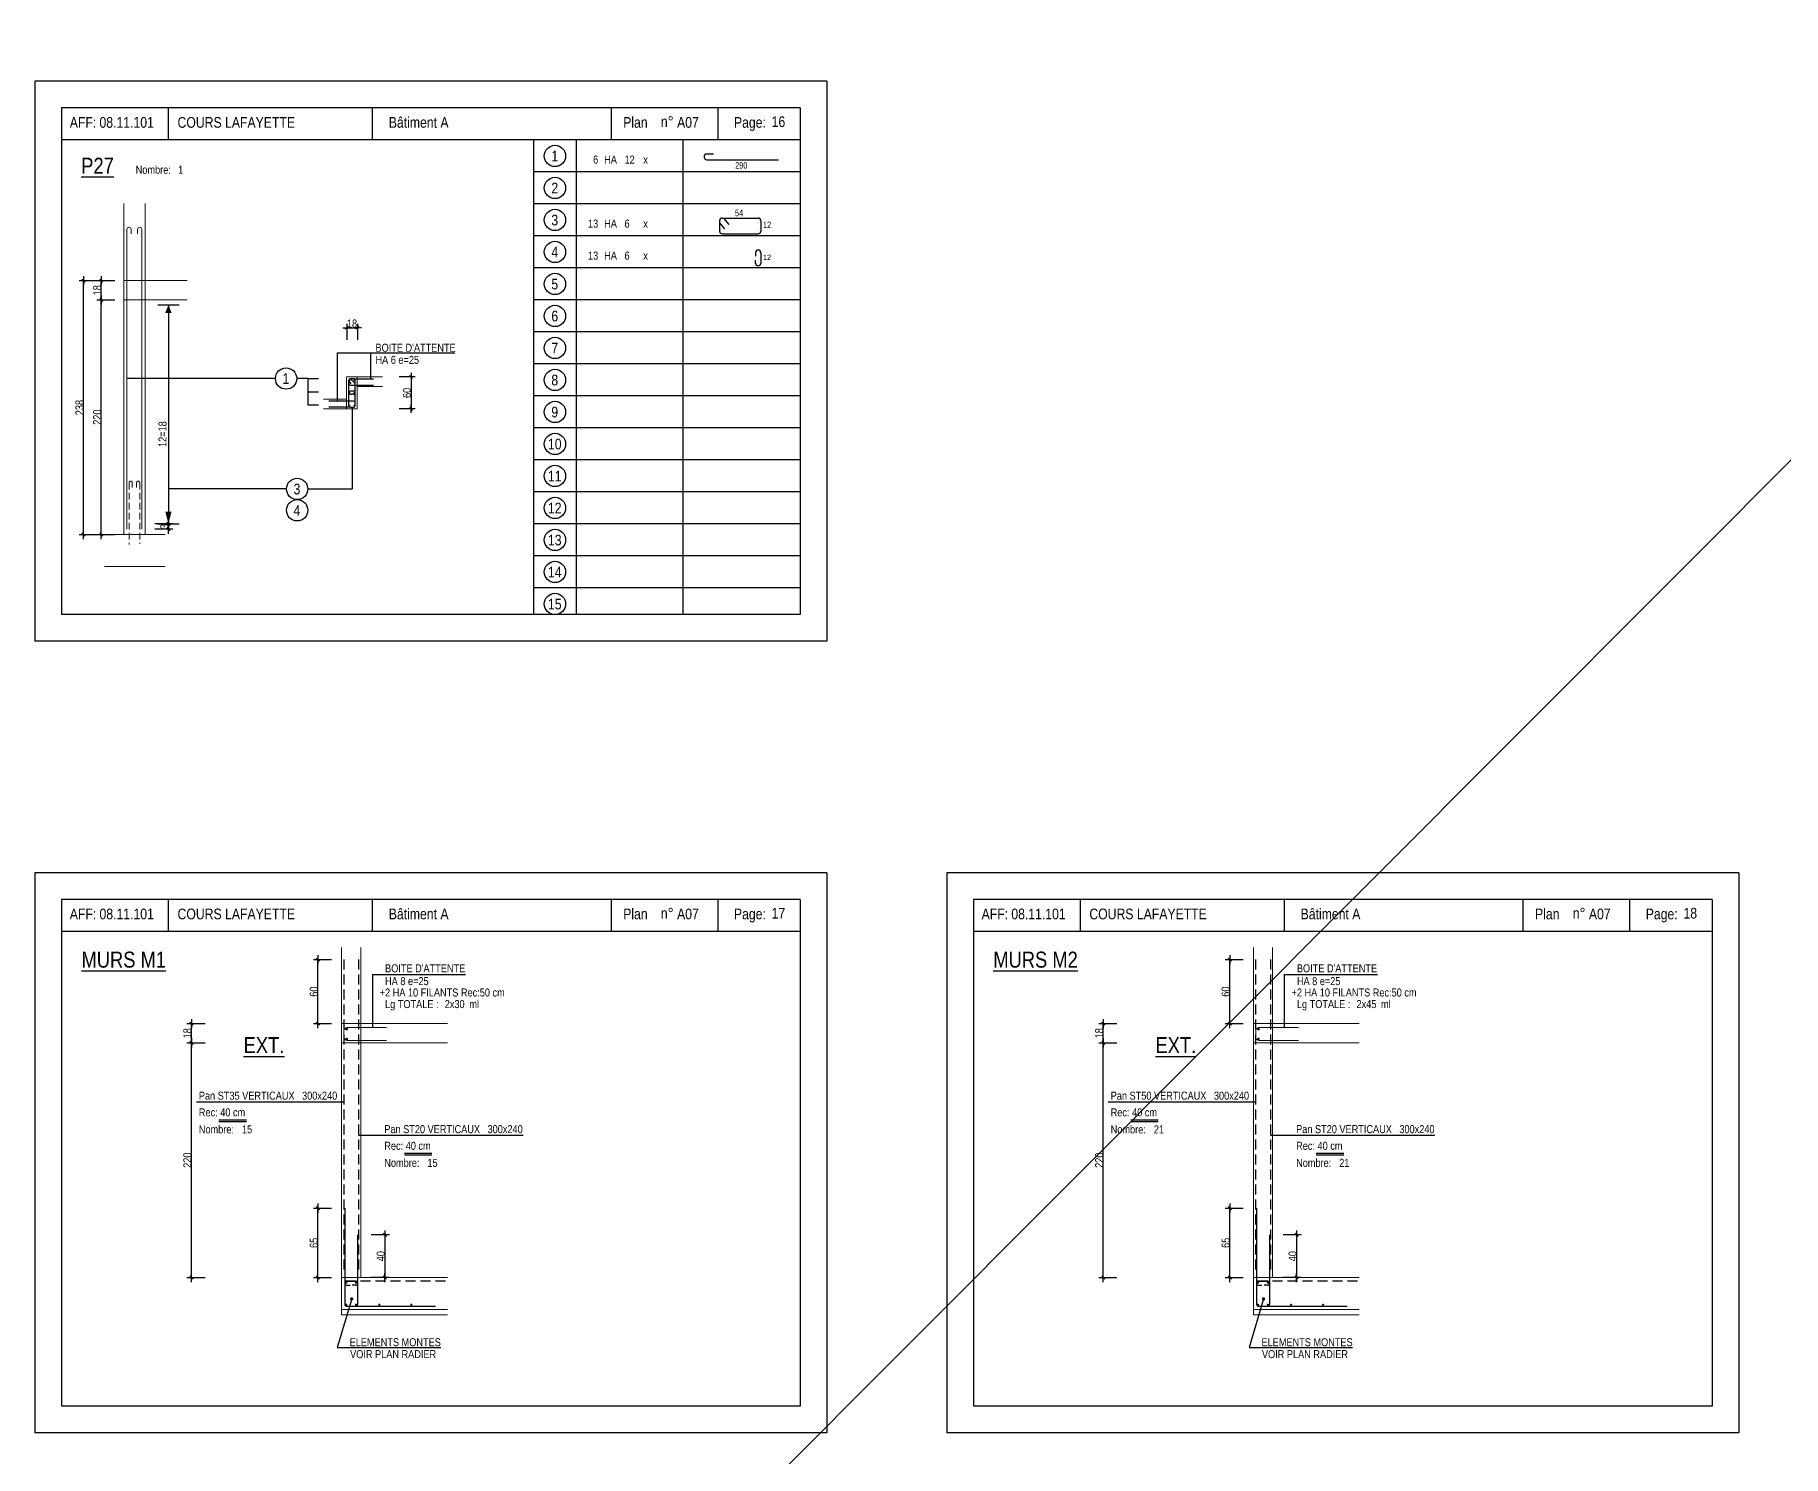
# Model space of a CAD drawing. Header units: metres. Extents: x -9927 to 45032, y -190416 to 12166.
# Drawn here: x -487 to 2791, y -25600 to -22936 of the extents above; entities that cross this region are included whole.
import ezdxf
from ezdxf.enums import TextEntityAlignment as Align

# ---------------------------------------------------------------- set-up
doc = ezdxf.new("R2010")
doc.units = ezdxf.units.M
doc.header["$PDMODE"] = 65
doc.linetypes.add('CACHE2', pattern=[0.1875, 0.125, -0.0625])
for name, color, linetype in [('01_cote_gen', 4, 'Continuous'), ('01_fenetres', 171, 'Continuous'), ('01_linteaux', 3, 'Continuous'), ('01_poch_murs', 251, 'Continuous'), ('01_sem', 42, 'Continuous'), ('01_texte', 230, 'Continuous'), ('AA_COTES', 2, 'Continuous')]:
    doc.layers.add(name, color=color, linetype=linetype)
doc.styles.add('STYLE2', font='ARIALN.TTF')
doc.dimstyles.new('JB25', dxfattribs={"dimscale": 0.1, "dimtxt": 150, "dimasz": 17, "dimexe": 0.1, "dimexo": 0.1, "dimgap": 0.09, "dimtad": 1, "dimdec": 1, "dimlfac": 0.5, "dimdsep": 46, "dimtxsty": 'STYLE2', "dimblk1": 'BOND_G', "dimblk2": 'BOND_D', "dimsah": 1, "dimcen": 1.5, "dimdle": 0.01, "dimse1": 1, "dimse2": 1, "dimclrd": 4, "dimclre": 2, "dimclrt": 5, "dimadec": 0, "dimazin": 0, "dimtfac": 2.333333, "dimtdec": 1, "dimtix": 1, "dimtmove": 2, "dimatfit": 3, "dimldrblk": 'BOND_G', "dimfxl": 1, "dimtolj": 1, "dimtzin": 0, "dimarcsym": 0})
doc.dimstyles.new('JB50', dxfattribs={"dimscale": 0.1, "dimtxt": 150, "dimasz": 15, "dimexe": 0.1, "dimexo": 0.1, "dimgap": 0.09, "dimtad": 1, "dimdec": 1, "dimdsep": 46, "dimtxsty": 'STYLE2', "dimblk1": 'BOND_G', "dimblk2": 'BOND_D', "dimsah": 1, "dimcen": 1.5, "dimdle": 0.01, "dimse1": 1, "dimse2": 1, "dimclrd": 4, "dimclre": 2, "dimclrt": 6, "dimazin": 2, "dimtfac": 2.333333, "dimtdec": 1, "dimtix": 1, "dimtmove": 2, "dimatfit": 3, "dimldrblk": 'BOND_G', "dimfxl": 1, "dimtolj": 1, "dimtzin": 0, "dimarcsym": 0})

# ---------------------------------------------------------------- blocks, each defined once
blk = doc.blocks.new('BOND_G')
at = {"layer": 'AA_COTES', "color": 0}
for p, q in [((5, 0), (-5, 0)), ((1.8, 1.8), (-1.8, -1.8)), ((0, -5), (0, 15))]:
    blk.add_line(p, q, dxfattribs=at)
blk = doc.blocks.new('BOND_D')
at = {"layer": 'AA_COTES', "color": 0}
for p, q in [((5, 0), (-5, 0)), ((-1.8, -1.8), (1.8, 1.8)), ((0, 5), (0, -15))]:
    blk.add_line(p, q, dxfattribs=at)
blk = doc.blocks.new('*D206')
at = {"layer": '01_cote_gen', "color": 4, "linetype": 'Continuous', "lineweight": -2, "transparency": 16777216}
blk.add_line((-395.7, -23870.7), (-395.7, -23398.1), dxfattribs=at)
at = {"layer": 'DEFPOINTS', "color": 0, "linetype": 'Continuous', "lineweight": 0, "transparency": 16777216}
for p in [(-395.7, -23396.4), (-280.6, -23396.4), (-320.6, -23872.4)]:
    blk.add_point(p, dxfattribs=at)
at = {"layer": '01_cote_gen', "color": 4, "linetype": 'Continuous', "lineweight": -2, "transparency": 16777216, "xscale": 1.7, "yscale": 1.7, "zscale": 1.7}
for name, p, rotation in [('BOND_D', (-395.7, -23396.4), 90), ('BOND_G', (-395.7, -23872.4), 270)]:
    blk.add_blockref(name, p, dxfattribs=dict(at, rotation=rotation))
at = {"layer": '01_cote_gen', "color": 5, "linetype": 'Continuous', "lineweight": 0, "transparency": 16777216, "insert": (-403.4, -23634.4), "char_height": 15, "attachment_point": 5, "rotation": 90, "style": 'STYLE2'}
blk.add_mtext('\\A1;238', dxfattribs=at)
blk = doc.blocks.new('*D207')
at = {"layer": '01_cote_gen', "color": 4, "linetype": 'Continuous', "lineweight": -2, "transparency": 16777216}
blk.add_line((-362.5, -23430.7), (-362.5, -23398.1), dxfattribs=at)
at = {"layer": 'DEFPOINTS', "color": 0, "linetype": 'Continuous', "lineweight": 0, "transparency": 16777216}
for p in [(-362.5, -23396.4), (-233.9, -23396.4), (-224.8, -23432.4)]:
    blk.add_point(p, dxfattribs=at)
at = {"layer": '01_cote_gen', "color": 4, "linetype": 'Continuous', "lineweight": -2, "transparency": 16777216, "xscale": 1.7, "yscale": 1.7, "zscale": 1.7}
for name, p, rotation in [('BOND_D', (-362.5, -23396.4), 90), ('BOND_G', (-362.5, -23432.4), 270)]:
    blk.add_blockref(name, p, dxfattribs=dict(at, rotation=rotation))
at = {"layer": '01_cote_gen', "color": 5, "linetype": 'Continuous', "lineweight": 0, "transparency": 16777216, "insert": (-370.2, -23414.4), "char_height": 15, "attachment_point": 5, "rotation": 90, "style": 'STYLE2'}
blk.add_mtext('\\A1;18', dxfattribs=at)
blk = doc.blocks.new('*D208')
at = {"layer": '01_cote_gen', "color": 4, "linetype": 'Continuous', "lineweight": -2, "transparency": 16777216}
blk.add_line((-362.5, -23870.7), (-362.5, -23434.1), dxfattribs=at)
at = {"layer": 'DEFPOINTS', "color": 0, "linetype": 'Continuous', "lineweight": 0, "transparency": 16777216}
for p in [(-362.5, -23432.4), (-354, -23432.4), (-344.4, -23872.4)]:
    blk.add_point(p, dxfattribs=at)
at = {"layer": '01_cote_gen', "color": 4, "linetype": 'Continuous', "lineweight": -2, "transparency": 16777216, "xscale": 1.7, "yscale": 1.7, "zscale": 1.7}
for name, p, rotation in [('BOND_D', (-362.5, -23432.4), 90), ('BOND_G', (-362.5, -23872.4), 270)]:
    blk.add_blockref(name, p, dxfattribs=dict(at, rotation=rotation))
at = {"layer": '01_cote_gen', "color": 5, "linetype": 'Continuous', "lineweight": 0, "transparency": 16777216, "insert": (-370.2, -23652.4), "char_height": 15, "attachment_point": 5, "rotation": 90, "style": 'STYLE2'}
blk.add_mtext('\\A1;220', dxfattribs=at)
blk = doc.blocks.new('*D209')
at = {"layer": '01_cote_gen', "color": 4, "linetype": 'Continuous', "lineweight": -2, "transparency": 16777216}
blk.add_line((-236.7, -23854.1), (-236.7, -23860.7), dxfattribs=at)
at = {"layer": 'DEFPOINTS', "color": 0, "linetype": 'Continuous', "lineweight": 0, "transparency": 16777216}
for p in [(-243.5, -23852.4), (-286.6, -23862.4), (-236.7, -23862.4)]:
    blk.add_point(p, dxfattribs=at)
at = {"layer": '01_cote_gen', "color": 4, "linetype": 'Continuous', "lineweight": -2, "transparency": 16777216, "xscale": 1.7, "yscale": 1.7, "zscale": 1.7}
for name, p, rotation in [('BOND_G', (-236.7, -23852.4), 90), ('BOND_D', (-236.7, -23862.4), 270)]:
    blk.add_blockref(name, p, dxfattribs=dict(at, rotation=rotation))
at = {"layer": '01_cote_gen', "color": 5, "linetype": 'Continuous', "lineweight": 0, "transparency": 16777216, "insert": (-244.4, -23857.4), "char_height": 15, "attachment_point": 5, "rotation": 90, "style": 'STYLE2'}
blk.add_mtext('\\A1;3', dxfattribs=at)
blk = doc.blocks.new('*D210')
at = {"layer": '01_cote_gen', "color": 4, "linetype": 'Continuous', "lineweight": -2, "transparency": 16777216}
blk.add_line((218.3, -23578.4), (218.3, -23635.4), dxfattribs=at)
at = {"layer": 'DEFPOINTS', "color": 0, "linetype": 'Continuous', "lineweight": 0, "transparency": 16777216}
for p in [(117.5, -23576.9), (117.5, -23636.9), (218.3, -23636.9)]:
    blk.add_point(p, dxfattribs=at)
at = {"layer": '01_cote_gen', "color": 4, "linetype": 'Continuous', "lineweight": -2, "transparency": 16777216, "xscale": 1.5, "yscale": 1.5, "zscale": 1.5}
for name, p, rotation in [('BOND_G', (218.3, -23576.9), 90), ('BOND_D', (218.3, -23636.9), 270)]:
    blk.add_blockref(name, p, dxfattribs=dict(at, rotation=rotation))
at = {"layer": '01_cote_gen', "color": 6, "linetype": 'Continuous', "lineweight": 0, "transparency": 16777216, "insert": (210.6, -23606.9), "char_height": 15, "attachment_point": 5, "rotation": 90, "style": 'STYLE2'}
blk.add_mtext('\\A1;60', dxfattribs=at)
blk = doc.blocks.new('*D211')
at = {"layer": '01_cote_gen', "color": 4, "linetype": 'Continuous', "lineweight": -2, "transparency": 16777216}
blk.add_line((99, -23484.6), (116, -23484.6), dxfattribs=at)
at = {"layer": 'DEFPOINTS', "color": 0, "linetype": 'Continuous', "lineweight": 0, "transparency": 16777216}
for p in [(117.5, -23484.6), (97.5, -23538.5), (117.5, -23538.5)]:
    blk.add_point(p, dxfattribs=at)
at = {"layer": '01_cote_gen', "color": 4, "linetype": 'Continuous', "lineweight": -2, "transparency": 16777216, "xscale": 1.5, "yscale": 1.5, "zscale": 1.5, "rotation": 180}
blk.add_blockref('BOND_G', (97.5, -23484.6), dxfattribs=at)
at = {"layer": '01_cote_gen', "color": 4, "linetype": 'Continuous', "lineweight": -2, "transparency": 16777216, "xscale": 1.5, "yscale": 1.5, "zscale": 1.5}
blk.add_blockref('BOND_D', (117.5, -23484.6), dxfattribs=at)
at = {"layer": '01_cote_gen', "color": 6, "linetype": 'Continuous', "lineweight": 0, "transparency": 16777216, "insert": (107.5, -23476.9), "char_height": 15, "attachment_point": 5, "style": 'STYLE2'}
blk.add_mtext('\\A1;18', dxfattribs=at)
blk = doc.blocks.new('*D212')
at = {"layer": '01_cote_gen', "color": 4, "linetype": 'Continuous', "lineweight": -2, "transparency": 16777216}
blk.add_line((43.6, -25263.8), (43.6, -25137.2), dxfattribs=at)
at = {"layer": 'DEFPOINTS', "color": 0, "linetype": 'Continuous', "lineweight": 0, "transparency": 16777216}
for p in [(43.6, -25135.5), (118.9, -25135.5), (112.9, -25265.5)]:
    blk.add_point(p, dxfattribs=at)
at = {"layer": '01_cote_gen', "color": 4, "linetype": 'Continuous', "lineweight": -2, "transparency": 16777216, "xscale": 1.7, "yscale": 1.7, "zscale": 1.7}
for name, p, rotation in [('BOND_D', (43.6, -25135.5), 90), ('BOND_G', (43.6, -25265.5), 270)]:
    blk.add_blockref(name, p, dxfattribs=dict(at, rotation=rotation))
at = {"layer": '01_cote_gen', "color": 5, "linetype": 'Continuous', "lineweight": 0, "transparency": 16777216, "insert": (35.9, -25200.5), "char_height": 15, "attachment_point": 5, "rotation": 90, "style": 'STYLE2'}
blk.add_mtext('\\A1;65', dxfattribs=at)
blk = doc.blocks.new('*D213')
at = {"layer": '01_cote_gen', "color": 4, "linetype": 'Continuous', "lineweight": -2, "transparency": 16777216}
blk.add_line((169.1, -25187.2), (169.1, -25263.8), dxfattribs=at)
at = {"layer": 'DEFPOINTS', "color": 0, "linetype": 'Continuous', "lineweight": 0, "transparency": 16777216}
for p in [(117.9, -25185.5), (144.5, -25265.5), (169.1, -25265.5)]:
    blk.add_point(p, dxfattribs=at)
at = {"layer": '01_cote_gen', "color": 4, "linetype": 'Continuous', "lineweight": -2, "transparency": 16777216, "xscale": 1.7, "yscale": 1.7, "zscale": 1.7}
for name, p, rotation in [('BOND_G', (169.1, -25185.5), 90), ('BOND_D', (169.1, -25265.5), 270)]:
    blk.add_blockref(name, p, dxfattribs=dict(at, rotation=rotation))
at = {"layer": '01_cote_gen', "color": 5, "linetype": 'Continuous', "lineweight": 0, "transparency": 16777216, "insert": (161.4, -25225.5), "char_height": 15, "attachment_point": 5, "rotation": 90, "style": 'STYLE2'}
blk.add_mtext('\\A1;40', dxfattribs=at)
blk = doc.blocks.new('*D214')
at = {"layer": '01_cote_gen', "color": 4, "linetype": 'Continuous', "lineweight": -2, "transparency": 16777216}
blk.add_line((43.6, -24787.8), (43.6, -24671.2), dxfattribs=at)
at = {"layer": 'DEFPOINTS', "color": 0, "linetype": 'Continuous', "lineweight": 0, "transparency": 16777216}
for p in [(43.6, -24669.5), (127.2, -24669.5), (123.2, -24789.5)]:
    blk.add_point(p, dxfattribs=at)
at = {"layer": '01_cote_gen', "color": 4, "linetype": 'Continuous', "lineweight": -2, "transparency": 16777216, "xscale": 1.7, "yscale": 1.7, "zscale": 1.7}
for name, p, rotation in [('BOND_D', (43.6, -24669.5), 90), ('BOND_G', (43.6, -24789.5), 270)]:
    blk.add_blockref(name, p, dxfattribs=dict(at, rotation=rotation))
at = {"layer": '01_cote_gen', "color": 5, "linetype": 'Continuous', "lineweight": 0, "transparency": 16777216, "insert": (35.9, -24729.5), "char_height": 15, "attachment_point": 5, "rotation": 90, "style": 'STYLE2'}
blk.add_mtext('\\A1;60', dxfattribs=at)
blk = doc.blocks.new('*D215')
at = {"layer": '01_cote_gen', "color": 4, "linetype": 'Continuous', "lineweight": -2, "transparency": 16777216}
blk.add_line((-193.5, -25263.8), (-193.5, -24827.2), dxfattribs=at)
at = {"layer": 'DEFPOINTS', "color": 0, "linetype": 'Continuous', "lineweight": 0, "transparency": 16777216}
for p in [(-193.5, -24825.5), (-80, -24825.5), (-80, -25265.5)]:
    blk.add_point(p, dxfattribs=at)
at = {"layer": '01_cote_gen', "color": 4, "linetype": 'Continuous', "lineweight": -2, "transparency": 16777216, "xscale": 1.7, "yscale": 1.7, "zscale": 1.7}
for name, p, rotation in [('BOND_D', (-193.5, -24825.5), 90), ('BOND_G', (-193.5, -25265.5), 270)]:
    blk.add_blockref(name, p, dxfattribs=dict(at, rotation=rotation))
at = {"layer": '01_cote_gen', "color": 5, "linetype": 'Continuous', "lineweight": 0, "transparency": 16777216, "insert": (-201.1, -25045.5), "char_height": 15, "attachment_point": 5, "rotation": 90, "style": 'STYLE2'}
blk.add_mtext('\\A1;220', dxfattribs=at)
blk = doc.blocks.new('*D216')
at = {"layer": '01_cote_gen', "color": 4, "linetype": 'Continuous', "lineweight": -2, "transparency": 16777216}
blk.add_line((-193.5, -24823.8), (-193.5, -24791.2), dxfattribs=at)
at = {"layer": 'DEFPOINTS', "color": 0, "linetype": 'Continuous', "lineweight": 0, "transparency": 16777216}
for p in [(-193.5, -24789.5), (-80, -24789.5), (-80, -24825.5)]:
    blk.add_point(p, dxfattribs=at)
at = {"layer": '01_cote_gen', "color": 4, "linetype": 'Continuous', "lineweight": -2, "transparency": 16777216, "xscale": 1.7, "yscale": 1.7, "zscale": 1.7}
for name, p, rotation in [('BOND_D', (-193.5, -24789.5), 90), ('BOND_G', (-193.5, -24825.5), 270)]:
    blk.add_blockref(name, p, dxfattribs=dict(at, rotation=rotation))
at = {"layer": '01_cote_gen', "color": 5, "linetype": 'Continuous', "lineweight": 0, "transparency": 16777216, "insert": (-201.1, -24807.5), "char_height": 15, "attachment_point": 5, "rotation": 90, "style": 'STYLE2'}
blk.add_mtext('\\A1;18', dxfattribs=at)
blk = doc.blocks.new('*D217')
at = {"layer": '01_cote_gen', "color": 4, "linetype": 'Continuous', "lineweight": -2, "transparency": 16777216}
blk.add_line((1753.2, -25263.8), (1753.2, -25137.2), dxfattribs=at)
at = {"layer": 'DEFPOINTS', "color": 0, "linetype": 'Continuous', "lineweight": 0, "transparency": 16777216}
for p in [(1753.2, -25135.5), (1828.5, -25135.5), (1822.5, -25265.5)]:
    blk.add_point(p, dxfattribs=at)
at = {"layer": '01_cote_gen', "color": 4, "linetype": 'Continuous', "lineweight": -2, "transparency": 16777216, "xscale": 1.7, "yscale": 1.7, "zscale": 1.7}
for name, p, rotation in [('BOND_D', (1753.2, -25135.5), 90), ('BOND_G', (1753.2, -25265.5), 270)]:
    blk.add_blockref(name, p, dxfattribs=dict(at, rotation=rotation))
at = {"layer": '01_cote_gen', "color": 5, "linetype": 'Continuous', "lineweight": 0, "transparency": 16777216, "insert": (1745.6, -25200.5), "char_height": 15, "attachment_point": 5, "rotation": 90, "style": 'STYLE2'}
blk.add_mtext('\\A1;65', dxfattribs=at)
blk = doc.blocks.new('*D218')
at = {"layer": '01_cote_gen', "color": 4, "linetype": 'Continuous', "lineweight": -2, "transparency": 16777216}
blk.add_line((1878.7, -25187.2), (1878.7, -25263.8), dxfattribs=at)
at = {"layer": 'DEFPOINTS', "color": 0, "linetype": 'Continuous', "lineweight": 0, "transparency": 16777216}
for p in [(1827.6, -25185.5), (1854.1, -25265.5), (1878.7, -25265.5)]:
    blk.add_point(p, dxfattribs=at)
at = {"layer": '01_cote_gen', "color": 4, "linetype": 'Continuous', "lineweight": -2, "transparency": 16777216, "xscale": 1.7, "yscale": 1.7, "zscale": 1.7}
for name, p, rotation in [('BOND_G', (1878.7, -25185.5), 90), ('BOND_D', (1878.7, -25265.5), 270)]:
    blk.add_blockref(name, p, dxfattribs=dict(at, rotation=rotation))
at = {"layer": '01_cote_gen', "color": 5, "linetype": 'Continuous', "lineweight": 0, "transparency": 16777216, "insert": (1871.1, -25225.5), "char_height": 15, "attachment_point": 5, "rotation": 90, "style": 'STYLE2'}
blk.add_mtext('\\A1;40', dxfattribs=at)
blk = doc.blocks.new('*D219')
at = {"layer": '01_cote_gen', "color": 4, "linetype": 'Continuous', "lineweight": -2, "transparency": 16777216}
blk.add_line((1753.2, -24787.8), (1753.2, -24671.2), dxfattribs=at)
at = {"layer": 'DEFPOINTS', "color": 0, "linetype": 'Continuous', "lineweight": 0, "transparency": 16777216}
for p in [(1753.2, -24669.5), (1836.9, -24669.5), (1832.9, -24789.5)]:
    blk.add_point(p, dxfattribs=at)
at = {"layer": '01_cote_gen', "color": 4, "linetype": 'Continuous', "lineweight": -2, "transparency": 16777216, "xscale": 1.7, "yscale": 1.7, "zscale": 1.7}
for name, p, rotation in [('BOND_D', (1753.2, -24669.5), 90), ('BOND_G', (1753.2, -24789.5), 270)]:
    blk.add_blockref(name, p, dxfattribs=dict(at, rotation=rotation))
at = {"layer": '01_cote_gen', "color": 5, "linetype": 'Continuous', "lineweight": 0, "transparency": 16777216, "insert": (1745.6, -24729.5), "char_height": 15, "attachment_point": 5, "rotation": 90, "style": 'STYLE2'}
blk.add_mtext('\\A1;60', dxfattribs=at)
blk = doc.blocks.new('*D220')
at = {"layer": '01_cote_gen', "color": 4, "linetype": 'Continuous', "lineweight": -2, "transparency": 16777216}
blk.add_line((1516.2, -25263.8), (1516.2, -24827.2), dxfattribs=at)
at = {"layer": 'DEFPOINTS', "color": 0, "linetype": 'Continuous', "lineweight": 0, "transparency": 16777216}
for p in [(1516.2, -24825.5), (1629.6, -24825.5), (1629.6, -25265.5)]:
    blk.add_point(p, dxfattribs=at)
at = {"layer": '01_cote_gen', "color": 4, "linetype": 'Continuous', "lineweight": -2, "transparency": 16777216, "xscale": 1.7, "yscale": 1.7, "zscale": 1.7}
for name, p, rotation in [('BOND_D', (1516.2, -24825.5), 90), ('BOND_G', (1516.2, -25265.5), 270)]:
    blk.add_blockref(name, p, dxfattribs=dict(at, rotation=rotation))
at = {"layer": '01_cote_gen', "color": 5, "linetype": 'Continuous', "lineweight": 0, "transparency": 16777216, "insert": (1508.5, -25045.5), "char_height": 15, "attachment_point": 5, "rotation": 90, "style": 'STYLE2'}
blk.add_mtext('\\A1;220', dxfattribs=at)
blk = doc.blocks.new('*D221')
at = {"layer": '01_cote_gen', "color": 4, "linetype": 'Continuous', "lineweight": -2, "transparency": 16777216}
blk.add_line((1516.2, -24823.8), (1516.2, -24791.2), dxfattribs=at)
at = {"layer": 'DEFPOINTS', "color": 0, "linetype": 'Continuous', "lineweight": 0, "transparency": 16777216}
for p in [(1516.2, -24789.5), (1629.6, -24789.5), (1629.6, -24825.5)]:
    blk.add_point(p, dxfattribs=at)
at = {"layer": '01_cote_gen', "color": 4, "linetype": 'Continuous', "lineweight": -2, "transparency": 16777216, "xscale": 1.7, "yscale": 1.7, "zscale": 1.7}
for name, p, rotation in [('BOND_D', (1516.2, -24789.5), 90), ('BOND_G', (1516.2, -24825.5), 270)]:
    blk.add_blockref(name, p, dxfattribs=dict(at, rotation=rotation))
at = {"layer": '01_cote_gen', "color": 5, "linetype": 'Continuous', "lineweight": 0, "transparency": 16777216, "insert": (1508.5, -24807.5), "char_height": 15, "attachment_point": 5, "rotation": 90, "style": 'STYLE2'}
blk.add_mtext('\\A1;18', dxfattribs=at)
blk = doc.blocks.new('*D1681')
at = {"layer": '01_poch_murs', "color": 4, "lineweight": -2, "transparency": 16777216}
blk.add_line((-184.6, 82.3), (-158, 82.3), dxfattribs=at)
at = {"layer": 'DEFPOINTS', "color": 0, "lineweight": 0, "transparency": 16777216}
for p in [(-156.3, 82.3), (-186.3, 0), (-156.3, -170313.1)]:
    blk.add_point(p, dxfattribs=at)
at = {"layer": '01_poch_murs', "color": 4, "lineweight": -2, "transparency": 16777216, "xscale": 1.7, "yscale": 1.7, "zscale": 1.7, "rotation": 180}
blk.add_blockref('BOND_G', (-186.3, 82.3), dxfattribs=at)
at = {"layer": '01_poch_murs', "color": 4, "lineweight": -2, "transparency": 16777216, "xscale": 1.7, "yscale": 1.7, "zscale": 1.7}
blk.add_blockref('BOND_D', (-156.3, 82.3), dxfattribs=at)
at = {"layer": '01_poch_murs', "color": 5, "transparency": 16777216, "insert": (-171.3, 90), "char_height": 15, "attachment_point": 5, "style": 'STYLE2'}
blk.add_mtext('\\A1;15', dxfattribs=at)

msp = doc.modelspace()

# ---------------------------------------------------------------- linework, layer by layer
at = {"layer": '01_cote_gen', "linetype": 'Continuous', "lineweight": 0}
msp.add_line((-486.94, -27032.05), (7700.34, -18826.64), dxfattribs=at)
at = {"layer": '01_cote_gen', "color": 2, "linetype": 'CACHE2', "lineweight": 0, "ltscale": 100}
for p, q in [((-310.6, -23775.44), (-310.6, -23891.01)), ((-304.6, -23775.44), (-304.6, -23784.41)), ((-296.6, -23775.44), (-296.6, -23784.41)), ((-290.6, -23775.44), (-290.6, -23890.16))]:
    msp.add_line(p, q, dxfattribs=at)
for centre in [(-307.6, -23775.44), (-293.6, -23775.44)]:
    msp.add_arc(centre, 3, 0, 180, dxfattribs=at)
at = {"layer": '01_fenetres', "ltscale": 30}
for p, q in [((948.06, -23072.56), (-436.94, -23072.56)), ((-436.94, -23072.56), (-436.94, -24022.56)), ((-436.94, -23072.56), (-436.94, -24022.56)), ((-436.94, -23072.56), (-436.94, -24022.56)), ((-236.94, -23072.56), (-236.94, -23132.56)), ((145.56, -23072.56), (145.56, -23132.56)), ((593.92, -23132.56), (593.92, -23072.56)), ((793.92, -23132.56), (793.92, -23072.56)), ((948.06, -23072.56), (948.06, -24022.56)), ((948.06, -23132.56), (-436.94, -23132.56)), ((948.06, -24022.56), (-436.94, -24022.56)), ((-436.94, -24556.68), (-436.94, -25506.68)), ((948.06, -24556.68), (-436.94, -24556.68)), ((-236.94, -24556.68), (-236.94, -24616.68)), ((145.56, -24556.68), (145.56, -24616.68)), ((593.92, -24616.68), (593.92, -24556.68)), ((793.92, -24616.68), (793.92, -24556.68)), ((948.06, -24556.68), (948.06, -25506.68)), ((1272.72, -24556.68), (1272.72, -25506.68)), ((2657.72, -24556.68), (1272.72, -24556.68)), ((1472.72, -24556.68), (1472.72, -24616.68)), ((1855.22, -24556.68), (1855.22, -24616.68)), ((2303.59, -24616.68), (2303.59, -24556.68)), ((2503.59, -24616.68), (2503.59, -24556.68)), ((2657.72, -24556.68), (2657.72, -25506.68)), ((948.06, -24616.68), (-436.94, -24616.68)), ((2657.72, -24616.68), (1272.72, -24616.68)), ((948.06, -25506.68), (-436.94, -25506.68)), ((2657.72, -25506.68), (1272.72, -25506.68))]:
    msp.add_line(p, q, dxfattribs=at)
at = {"layer": '01_linteaux', "linetype": 'Continuous'}
for p, q in [((771.6, -23158.81), (785.34, -23158.81)), ((772.83, -23169.79), (907.14, -23169.79)), ((796.5, -23284.09), (796.5, -23303.7)), ((796.5, -23288.22), (805.69, -23299.56)), ((801.5, -23279.09), (869.09, -23279.09)), ((804.2, -23279.09), (814.17, -23291.4)), ((874.09, -23284.09), (874.09, -23303.7)), ((801.5, -23308.7), (869.09, -23308.7)), ((864.09, -23344.09), (864.09, -23350.46)), ((864.09, -23363.7), (864.09, -23357.85)), ((874.09, -23344.09), (874.09, -23363.7))]:
    msp.add_line(p, q, dxfattribs=at)
for centre, start, end in [((772.7, -23163.69), 102.77382, 192.77382), ((772.83, -23164.79), 180, 270), ((801.5, -23284.09), 90, 180), ((801.5, -23303.7), 180, 270), ((869.09, -23284.09), 0, 90), ((869.09, -23303.7), 270, 0), ((869.09, -23344.09), 90, 180), ((869.09, -23363.7), 180, 270), ((869.09, -23344.09), 0, 90), ((869.09, -23363.7), 270, 0)]:
    msp.add_arc(centre, 5, start, end, dxfattribs=at)
at = {"layer": '01_sem', "color": 2, "lineweight": 0, "ltscale": 7}
for p, q in [((-320.6, -23251.8), (-320.6, -23872.44)), ((-280.6, -23251.8), (-280.6, -23872.44)), ((-314.6, -23300.44), (-314.6, -23862.44)), ((-306.6, -23300.44), (-306.6, -23308.85)), ((-294.6, -23300.44), (-294.6, -23308.85)), ((-286.6, -23300.44), (-286.6, -23862.44)), ((-201.42, -23396.44), (-320.6, -23396.44)), ((-201.42, -23432.44), (-320.6, -23432.44)), ((97.46, -23636.92), (97.46, -23576.92)), ((117.46, -23576.92), (97.46, -23576.92)), ((97.46, -23636.92), (97.46, -23576.92)), ((117.46, -23576.92), (97.46, -23576.92)), ((117.46, -23636.92), (117.46, -23576.92)), ((117.46, -23576.92), (164.54, -23576.92)), ((117.46, -23594.92), (164.54, -23594.92)), ((97.46, -23618.92), (54.17, -23618.92)), ((97.46, -23636.92), (54.17, -23636.92)), ((97.46, -23636.92), (117.46, -23636.92)), ((97.46, -23636.92), (117.46, -23636.92)), ((-243.05, -23872.44), (-356.78, -23872.44)), ((-243.05, -23932.44), (-356.78, -23932.44)), ((87.94, -24646.78), (87.94, -25335.47)), ((123.94, -24646.78), (123.94, -25265.47)), ((1797.6, -24646.78), (1797.6, -25335.47)), ((1833.6, -24646.78), (1833.6, -25265.47)), ((87.94, -24789.47), (286.37, -24789.47)), ((92.29, -24803.01), (92.29, -24815.01)), ((98.29, -24797.01), (172.29, -24797.01)), ((1797.6, -24789.47), (1996.04, -24789.47)), ((1801.96, -24803.01), (1801.96, -24815.01)), ((1807.96, -24797.01), (1881.96, -24797.01)), ((87.94, -24825.47), (286.37, -24825.47)), ((98.29, -24821.01), (172.29, -24821.01)), ((1797.6, -24825.47), (1996.04, -24825.47)), ((1807.96, -24821.01), (1881.96, -24821.01)), ((87.94, -25265.47), (286.37, -25265.47)), ((1797.6, -25265.47), (1996.04, -25265.47)), ((87.94, -25325.47), (286.37, -25325.47)), ((87.94, -25335.47), (286.37, -25335.47)), ((1797.6, -25325.47), (1996.04, -25325.47)), ((1797.6, -25335.47), (1996.04, -25335.47))]:
    msp.add_line(p, q, dxfattribs=at)
at = {"layer": '01_sem', "color": 2, "lineweight": 0, "ltscale": 7, "const_width": 2.5, "flags": 128}
for points in [[(96.18, -24799.84, 1), (98.68, -24799.84, 1)], [(1805.84, -24799.84, 1), (1808.34, -24799.84, 1)], [(96.18, -24818.18, -1), (98.68, -24818.18, -1)], [(1805.84, -24818.18, -1), (1808.34, -24818.18, -1)]]:
    msp.add_lwpolyline(points, format="xyb", close=True, dxfattribs=at)
at = {"layer": '01_sem', "color": 2, "lineweight": 0, "ltscale": 7}
for centre, radius, start, end in [((-310.6, -23300.44), 4, 0, 180), ((-290.6, -23300.44), 4, 0, 180), ((98.29, -24803.01), 6, 90, 180), ((1807.96, -24803.01), 6, 90, 180), ((98.29, -24815.01), 6, 180, 270), ((1807.96, -24815.01), 6, 180, 270)]:
    msp.add_arc(centre, radius, start, end, dxfattribs=at)
at = {"layer": '01_texte', "ltscale": 30}
for p, q in [((-486.94, -23022.56), (-486.94, -24072.56)), ((998.06, -23022.56), (-486.94, -23022.56)), ((998.06, -23022.56), (998.06, -24072.56)), ((448.06, -23132.56), (448.06, -24022.56)), ((528.06, -23132.56), (528.06, -24022.56)), ((728.06, -23132.56), (728.06, -24022.56)), ((948.06, -23192.56), (448.06, -23192.56)), ((948.06, -23252.56), (448.06, -23252.56)), ((948.06, -23312.56), (448.06, -23312.56)), ((948.06, -23372.56), (448.06, -23372.56)), ((948.06, -23432.56), (448.06, -23432.56)), ((-256.87, -23441.73), (-216.55, -23441.73)), ((-236.71, -23441.73), (-236.71, -23859.32)), ((948.06, -23492.56), (448.06, -23492.56)), ((948.06, -23552.56), (448.06, -23552.56)), ((101.46, -23630.57), (101.46, -23583.3)), ((101.46, -23584.58), (105.46, -23589.94)), ((110.46, -23580.3), (104.46, -23580.3)), ((104.46, -23580.3), (112.06, -23587.72)), ((104.46, -23592.53), (147.68, -23592.53)), ((109.64, -23580.3), (147.74, -23580.3)), ((113.46, -23630.57), (113.46, -23583.3)), ((110.46, -23622.31), (64.25, -23622.31)), ((110.46, -23603.5), (104.46, -23603.5)), ((104.46, -23609.5), (106.56, -23609.5)), ((110.46, -23609.5), (106.37, -23609.5)), ((948.06, -23612.56), (448.06, -23612.56)), ((103.61, -23633.45), (64.25, -23633.45)), ((104.46, -23633.57), (110.46, -23633.57)), ((948.06, -23672.56), (448.06, -23672.56)), ((948.06, -23732.56), (448.06, -23732.56)), ((948.06, -23792.56), (448.06, -23792.56)), ((-256.87, -23852.44), (-216.55, -23852.44)), ((948.06, -23852.56), (448.06, -23852.56)), ((948.06, -23912.56), (448.06, -23912.56)), ((948.06, -23972.56), (448.06, -23972.56)), ((998.06, -24072.56), (-486.94, -24072.56)), ((-486.94, -24506.68), (-486.94, -25556.68)), ((998.06, -24506.68), (-486.94, -24506.68)), ((998.06, -24506.68), (998.06, -25556.68)), ((1222.72, -24506.68), (1222.72, -25556.68)), ((2707.72, -24506.68), (1222.72, -24506.68)), ((2707.72, -24506.68), (2707.72, -25556.68)), ((93.94, -25135.47), (93.94, -25315.47)), ((1803.6, -25135.47), (1803.6, -25315.47)), ((117.94, -25185.47), (117.94, -25315.47)), ((1827.6, -25185.47), (1827.6, -25315.47)), ((97.94, -25272.08), (113.94, -25272.08)), ((97.94, -25280.08), (103.99, -25280.08)), ((113.94, -25280.08), (107.9, -25280.08)), ((1807.6, -25272.08), (1823.6, -25272.08)), ((1807.6, -25280.08), (1813.65, -25280.08)), ((1823.6, -25280.08), (1817.56, -25280.08)), ((97.94, -25319.47), (113.94, -25319.47)), ((113.94, -25319.47), (263.94, -25319.47)), ((1807.6, -25319.47), (1823.6, -25319.47)), ((1823.6, -25319.47), (1973.6, -25319.47)), ((998.06, -25556.68), (-486.94, -25556.68)), ((2707.72, -25556.68), (1222.72, -25556.68))]:
    msp.add_line(p, q, dxfattribs=at)
at = {"layer": '01_texte'}
for p, q in [((80.46, -23622.31), (80.46, -23531.9)), ((80.46, -23531.9), (300.53, -23531.9)), ((142.73, -23580.3), (142.73, -23531.9)), ((-36, -23579.95), (-314.6, -23579.95)), ((24.47, -23579.95), (4, -23579.95)), ((24.47, -23579.95), (24.47, -23628.97)), ((24.47, -23579.95), (44.48, -23579.95)), ((24.47, -23605.09), (44.48, -23605.09)), ((24.47, -23628.97), (44.48, -23628.97)), ((107.58, -23633.57), (107.58, -23786.97)), ((-15.32, -23786.97), (-236.71, -23786.97)), ((24.68, -23786.97), (107.58, -23786.97)), ((145.78, -24697.1), (320.57, -24697.1)), ((145.78, -24697.1), (145.78, -24797.01)), ((1855.45, -24697.1), (2030.23, -24697.1)), ((1855.45, -24697.1), (1855.45, -24797.01)), ((-184.17, -24936.14), (91.94, -24936.14)), ((1525.49, -24936.14), (1801.6, -24936.14)), ((-90.32, -24970.32), (-142.08, -24970.32)), ((-90.32, -24973.63), (-142.08, -24973.63)), ((1619.34, -24970.32), (1567.58, -24970.32)), ((1619.34, -24973.63), (1567.58, -24973.63)), ((119.94, -24998.87), (428.13, -24998.87)), ((1829.6, -24998.87), (2137.79, -24998.87)), ((257.42, -25033.05), (205.66, -25033.05)), ((257.42, -25036.36), (205.66, -25036.36)), ((1967.08, -25033.05), (1915.32, -25033.05)), ((1967.08, -25036.36), (1915.32, -25036.36)), ((106.93, -25305.62), (79.94, -25396.54)), ((1816.6, -25305.62), (1789.6, -25396.54)), ((79.94, -25396.54), (273.88, -25396.54)), ((1789.6, -25396.54), (1983.55, -25396.54))]:
    msp.add_line(p, q, dxfattribs=at)
at = {"layer": '01_texte', "linetype": 'CACHE2', "ltscale": 150}
for p, q in [((91.94, -24669.47), (91.94, -25259.44)), ((119.94, -24669.47), (119.94, -25259.15)), ((1801.6, -24669.47), (1801.6, -25259.44)), ((1829.6, -24669.47), (1829.6, -25259.15)), ((95.55, -25271.47), (286.37, -25271.47)), ((1805.21, -25271.47), (1996.04, -25271.47))]:
    msp.add_line(p, q, dxfattribs=at)
at = {"layer": '01_texte', "ltscale": 30, "flags": 128}
for points, const_width in [([(103.93, -23583.16, -1), (102.43, -23583.16, -1)], 1.5), ([(111, -23583.16, 1), (112.5, -23583.16, 1)], 1.5), ([(103.93, -23606.85, 1), (102.43, -23606.85, 1)], 1.5), ([(103.93, -23630.72, 1), (102.43, -23630.72, 1)], 1.5), ([(111, -23606.85, -1), (112.5, -23606.85, -1)], 1.5), ([(111, -23630.72, -1), (112.5, -23630.72, -1)], 1.5), ([(95.89, -25275.09, -1), (97.89, -25275.09, -1)], 2), ([(115.99, -25275.09, 1), (113.99, -25275.09, 1)], 2), ([(1805.55, -25275.09, -1), (1807.55, -25275.09, -1)], 2), ([(1825.66, -25275.09, 1), (1823.66, -25275.09, 1)], 2), ([(95.89, -25316.45, 1), (97.89, -25316.45, 1)], 2), ([(115.99, -25316.45, -1), (113.99, -25316.45, -1)], 2), ([(159.69, -25316.45, -1), (157.69, -25316.45, -1)], 2), ([(219.69, -25316.45, -1), (217.69, -25316.45, -1)], 2), ([(1805.55, -25316.45, 1), (1807.55, -25316.45, 1)], 2), ([(1825.66, -25316.45, -1), (1823.66, -25316.45, -1)], 2), ([(1869.35, -25316.45, -1), (1867.35, -25316.45, -1)], 2), ([(1929.35, -25316.45, -1), (1927.35, -25316.45, -1)], 2)]:
    msp.add_lwpolyline(points, format="xyb", close=True, dxfattribs=dict(at, const_width=const_width))
at = {"layer": '01_texte', "const_width": 3, "flags": 128}
for points in [[(105.43, -25305.62, 1), (108.43, -25305.62, 1)], [(1815.1, -25305.62, 1), (1818.1, -25305.62, 1)]]:
    msp.add_lwpolyline(points, format="xyb", close=True, dxfattribs=at)
at = {"layer": '01_texte'}
for centre in [(488.06, -23162.56), (488.06, -23222.56), (488.06, -23282.56), (488.06, -23342.56), (488.06, -23402.56), (488.06, -23462.56), (488.06, -23522.56), (-16, -23579.95), (488.06, -23582.56), (488.06, -23642.56), (488.06, -23702.56), (488.06, -23762.56), (4.68, -23786.97), (4.68, -23826.97), (488.06, -23822.56), (488.06, -23882.56), (488.06, -23942.56), (488.06, -24002.56)]:
    msp.add_circle(centre, 20, dxfattribs=at)
at = {"layer": '01_texte', "ltscale": 30}
for centre, radius, start, end in [((104.46, -23583.3), 3, 90.00091, 180), ((104.46, -23589.53), 3, 180, 269.99909), ((110.46, -23583.3), 3, 0, 90.00091), ((104.46, -23606.5), 3, 90.00091, 180), ((104.46, -23606.5), 3, 180, 269.99909), ((104.46, -23630.57), 3, 180, 270), ((110.46, -23606.5), 3, 0, 90.00091), ((110.46, -23606.5), 3, 269.99909, 360), ((110.46, -23625.31), 3, 0, 90), ((110.46, -23630.57), 3, 270, 0), ((97.94, -25276.08), 4, 90, 180), ((97.94, -25276.08), 4, 180, 270), ((113.94, -25276.08), 4, 0, 90), ((113.94, -25276.08), 4, 270, 0), ((1807.6, -25276.08), 4, 90, 180), ((1807.6, -25276.08), 4, 180, 270), ((1823.6, -25276.08), 4, 0, 90), ((1823.6, -25276.08), 4, 270, 0), ((97.94, -25315.47), 4, 180, 270), ((113.94, -25315.47), 4, 270, 0), ((1807.6, -25315.47), 4, 180, 270), ((1823.6, -25315.47), 4, 270, 0)]:
    msp.add_arc(centre, radius, start, end, dxfattribs=at)
for points in [[(-236.71, -23441.73), (-242.61, -23456.8), (-236.71, -23456.8)], [(-236.71, -23441.73), (-230.81, -23456.8), (-236.71, -23456.8)], [(-236.71, -23852.44), (-242.61, -23829.37), (-236.71, -23829.37)], [(-236.71, -23852.44), (-230.81, -23829.37), (-236.71, -23829.37)]]:
    msp.add_solid(points, dxfattribs=at)

# ---------------------------------------------------------------- texts
at = {"layer": '01_texte', "style": 'STYLE2'}
for s, height, p in [('AFF:', 20, (-421.65, -23109.71)), ('08.11.101', 20, (-365.98, -23109.71)), ('COURS LAFAYETTE', 20, (-219.6, -23109.71)), ('Bâtiment A', 20, (176.5, -23109.71)), ('Plan', 20, (615.97, -23109.71)), ('n%%D', 20, (686.65, -23108.27)), ('A07', 20, (717, -23109.71)), ('Page:', 20, (823.64, -23109.71)), ('16', 20, (894.32, -23108.27)), ('%%UP27', 30, (-400.24, -23195.95)), ('HA', 15, (580.35, -23176.96)), ('12', 15, (618.51, -23176.96)), ('Nombre:', 15, (-298.06, -23195.95)), ('1', 15, (-218.44, -23195.95)), ('290', 12, (825.89, -23186.3)), ('54', 12, (825.56, -23275.54)), ('HA', 15, (580.35, -23296.96)), ('6', 15, (618.51, -23296.96)), ('12', 12, (878.07, -23297.74)), ('HA', 15, (580.35, -23356.96)), ('6', 15, (618.51, -23356.96)), ('12', 10, (878.07, -23357.74)), ("BOITE D'ATTENTE", 15, (151.56, -23529.71)), ('HA 6 e=25', 15, (151.56, -23552.41)), ('AFF:', 20, (-421.65, -24593.83)), ('08.11.101', 20, (-365.98, -24593.83)), ('COURS LAFAYETTE', 20, (-219.6, -24593.83)), ('Bâtiment A', 20, (176.5, -24593.83)), ('Plan', 20, (615.97, -24593.83)), ('n%%D', 20, (686.65, -24592.39)), ('A07', 20, (717, -24593.83)), ('Page:', 20, (823.64, -24593.83)), ('17', 20, (894.32, -24592.39)), ('AFF:', 20, (1288.01, -24593.83)), ('08.11.101', 20, (1343.68, -24593.83)), ('COURS LAFAYETTE', 20, (1490.06, -24593.83)), ('Bâtiment A', 20, (1886.16, -24593.83)), ('Plan', 20, (2325.63, -24593.83)), ('n%%D', 20, (2396.32, -24592.39)), ('A07', 20, (2426.66, -24593.83)), ('Page:', 20, (2533.3, -24593.83)), ('18', 20, (2603.99, -24592.39)), ("BOITE D'ATTENTE", 15, (169.5, -24693.23)), ("BOITE D'ATTENTE", 15, (1879.16, -24693.23)), ('HA 8 e=25', 15, (169.5, -24717.24)), ('HA 8 e=25', 15, (1879.16, -24717.24)), ('+2 HA 10 FILANTS Rec:50 cm', 15, (159.42, -24738.58)), ('Lg TOTALE :', 15, (169.5, -24760.28)), ('2x30', 15, (281.4, -24760.28)), ('ml', 15, (327.57, -24760.28)), ('+2 HA 10 FILANTS Rec:50 cm', 15, (1869.08, -24738.58)), ('Lg TOTALE :', 15, (1879.16, -24760.28)), ('2x45', 15, (1991.07, -24760.28)), ('ml', 15, (2036.89, -24760.28)), ('Pan ST35 VERTICAUX', 15, (-179.66, -24932.02)), ('300x240', 15, (13.9, -24932.02)), ('Pan ST50 VERTICAUX', 15, (1530, -24932.02)), ('300x240', 15, (1723.56, -24932.02)), ('Rec: 40 cm', 15, (-179.66, -24963.3)), ('Rec: 40 cm', 15, (1530, -24963.3)), ('Nombre:', 15, (-179.66, -24995.22)), ('15', 15, (-98.81, -24995.22)), ('Pan ST20 VERTICAUX', 15, (168.08, -24994.76)), ('300x240', 15, (361.64, -24994.76)), ('Nombre:', 15, (1530, -24995.22)), ('21', 15, (1610.85, -24995.22)), ('Pan ST20 VERTICAUX', 15, (1877.74, -24994.76)), ('300x240', 15, (2071.3, -24994.76)), ('Rec: 40 cm', 15, (168.08, -25026.03)), ('Rec: 40 cm', 15, (1877.74, -25026.03)), ('Nombre:', 15, (168.08, -25057.95)), ('15', 15, (248.93, -25057.95)), ('Nombre:', 15, (1877.74, -25057.95)), ('21', 15, (1958.59, -25057.95))]:
    msp.add_text(s, height=height, dxfattribs=at).set_placement(p)
for s, p in [('1', (487.65, -23162.78)), ('2', (487.65, -23222.78)), ('3', (487.65, -23282.78)), ('4', (487.65, -23342.78)), ('5', (487.65, -23402.78)), ('6', (487.65, -23462.78)), ('7', (487.65, -23522.78)), ('1', (-16.4, -23580.17)), ('8', (487.65, -23582.78)), ('9', (487.65, -23642.78)), ('10', (487.65, -23702.78)), ('11', (487.65, -23762.78)), ('3', (4.27, -23787.19)), ('4', (4.27, -23827.19)), ('12', (487.65, -23822.78)), ('13', (487.65, -23882.78)), ('14', (487.65, -23942.78)), ('15', (487.65, -24002.78))]:
    msp.add_text(s, height=20, dxfattribs=at).set_placement(p, align=Align.MIDDLE_CENTER)
for s, p in [('6', (569.14, -23176.96)), ('13', (569.14, -23296.96)), (' 13', (569.14, -23356.96))]:
    msp.add_text(s, height=15, dxfattribs=at).set_placement(p, align=Align.RIGHT)
for p in [(657.93, -23176.96), (657.93, -23296.96), (657.93, -23356.96)]:
    msp.add_text('x', height=15, dxfattribs=at).set_placement(p, align=Align.CENTER)
msp.add_text('12=18', height=15, rotation=90, dxfattribs=at).set_placement((-240.32, -23708.3))
for s, height, p in [('%%UMURS M1', 30, (-320.5, -24669.44)), ('%%UMURS M2', 30, (1389.16, -24669.44)), ('%%UEXT.', 30, (-57.51, -24829.8)), ('%%UEXT.', 30, (1652.16, -24829.8)), ('VOIR PLAN RADIER', 15, (184.61, -25409.06)), ('ELEMENTS MONTES', 15, (188.56, -25386.81)), ('VOIR PLAN RADIER', 15, (1894.27, -25409.06)), ('ELEMENTS MONTES', 15, (1898.22, -25386.81))]:
    msp.add_text(s, height=height, dxfattribs=at).set_placement(p, align=Align.MIDDLE)

# ---------------------------------------------------------------- dimensions: what is measured, and where the dimension line sits
at = {"layer": '01_cote_gen', "linetype": 'Continuous', "lineweight": 0}
for base, p1, p2, dimstyle, picture, middle in [((-395.72, -23396.44), (-320.6, -23872.44), (-280.6, -23396.44), 'JB25', '*D206', (-403.39, -23634.44)), ((-362.54, -23396.44), (-224.82, -23432.44), (-233.88, -23396.44), 'JB25', '*D207', (-370.21, -23414.44)), ((-362.54, -23432.44), (-344.42, -23872.44), (-354.04, -23432.44), 'JB25', '*D208', (-370.21, -23652.44)), ((218.3, -23636.92), (117.46, -23576.92), (117.46, -23636.92), 'JB50', '*D210', (210.64, -23606.92)), ((43.57, -24669.47), (123.25, -24789.47), (127.25, -24669.47), 'JB25', '*D214', (35.9, -24729.47)), ((1753.23, -24669.47), (1832.91, -24789.47), (1836.91, -24669.47), 'JB25', '*D219', (1745.57, -24729.47)), ((-193.46, -24789.47), (-80.02, -24825.47), (-80.02, -24789.47), 'JB25', '*D216', (-201.12, -24807.47)), ((1516.21, -24789.47), (1629.65, -24825.47), (1629.65, -24789.47), 'JB25', '*D221', (1508.54, -24807.47)), ((-193.46, -24825.47), (-80.02, -25265.47), (-80.02, -24825.47), 'JB25', '*D215', (-201.12, -25045.47)), ((1516.21, -24825.47), (1629.65, -25265.47), (1629.65, -24825.47), 'JB25', '*D220', (1508.54, -25045.47)), ((43.57, -25135.47), (112.88, -25265.47), (118.88, -25135.47), 'JB25', '*D212', (35.9, -25200.47)), ((1753.23, -25135.47), (1822.55, -25265.47), (1828.55, -25135.47), 'JB25', '*D217', (1745.57, -25200.47)), ((169.08, -25265.47), (117.94, -25185.47), (144.45, -25265.47), 'JB25', '*D213', (161.41, -25225.47)), ((1878.74, -25265.47), (1827.6, -25185.47), (1854.11, -25265.47), 'JB25', '*D218', (1871.07, -25225.47))]:
    dim = msp.add_linear_dim(base=base, p1=p1, p2=p2, angle=90, dimstyle=dimstyle, dxfattribs=at)
    dim.commit()
    dim.dimension.update_dxf_attribs({"geometry": picture, "text_midpoint": middle})
dim = msp.add_linear_dim(base=(117.46, -23484.61), p1=(97.46, -23538.49), p2=(117.46, -23538.49), text='18', dimstyle='JB50', dxfattribs=at)
dim.commit()
dim.dimension.update_dxf_attribs({"geometry": '*D211', "text_midpoint": (107.46, -23476.95)})
dim = msp.add_linear_dim(base=(-236.71, -23862.44), p1=(-243.54, -23852.44), p2=(-286.6, -23862.44), angle=90, text='3', dimstyle='JB25', dxfattribs=at)
dim.commit()
dim.dimension.update_dxf_attribs({"geometry": '*D209', "text_midpoint": (-244.38, -23857.44)})
at = {"layer": '01_poch_murs'}
dim = msp.add_linear_dim(base=(-156.3, 82.34), p1=(-186.26, 0), p2=(-156.3, -170313.05), dimstyle='JB25', dxfattribs=at)
dim.commit()
dim.dimension.update_dxf_attribs({"geometry": '*D1681', "text_midpoint": (-171.28, 90)})

doc.saveas('drawing.dxf')
